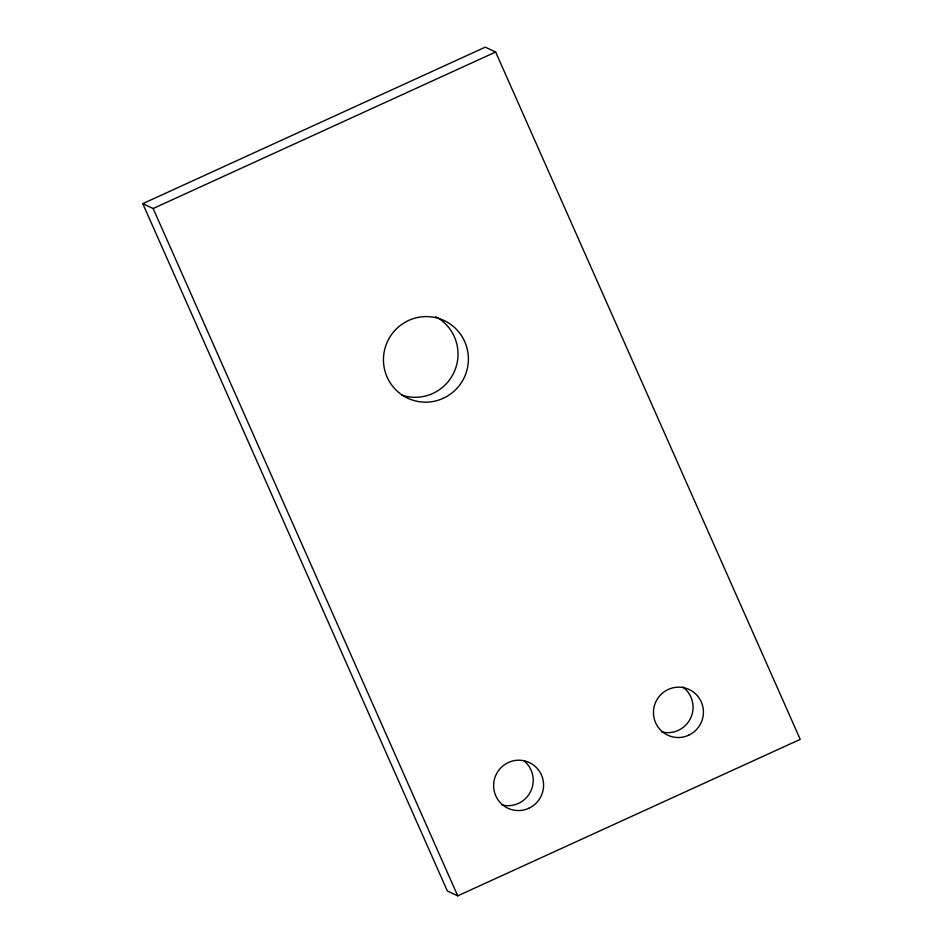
<?xml version="1.0" encoding="UTF-8"?>
<svg xmlns="http://www.w3.org/2000/svg" width="943" height="943" viewBox="0 0 943 943"><rect width="100%" height="100%" fill="white"/><g stroke="black" fill="none" stroke-linecap="round" stroke-linejoin="round"><path stroke-width="1.41" d="M142.77 203.653L485.268 47.15L495.641 52.018L800.23 739.347L457.732 895.85L447.359 890.982L142.77 203.653L153.143 208.521L457.732 895.85M153.143 208.521L495.641 52.018M435.831 316.73A42.883 42.388 -64.9 0 1 454.396 371.459A42.883 42.388 -64.9 0 1 401.6 395.058M682.756 686.987A25.225 24.931 -64.9 0 1 661.573 731.851M523.954 760.812A25.225 24.931 -64.9 0 1 501.747 804.886M443.186 398.323A42.883 42.388 -64.9 0 0 450.907 324.545A42.883 42.388 -64.9 0 0 383.683 355.263A42.883 42.388 -64.9 0 0 443.186 398.323M688.59 735.257A25.225 24.931 -64.9 0 0 693.14 691.856A25.225 24.931 -64.9 0 0 653.593 709.926A25.225 24.931 -64.9 0 0 688.59 735.257M528.764 808.292A25.225 24.931 -64.9 0 0 533.302 764.891A25.225 24.931 -64.9 0 0 493.755 782.961A25.225 24.931 -64.9 0 0 528.764 808.292"/></g></svg>
